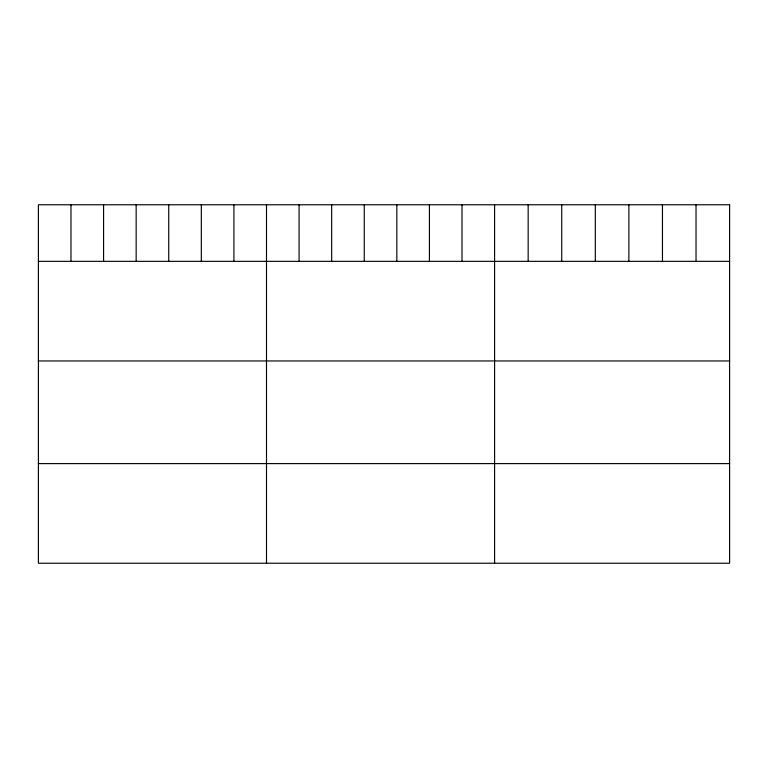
<?xml version="1.0" encoding="UTF-8"?>
<svg xmlns="http://www.w3.org/2000/svg" width="768" height="768" viewBox="0 0 768 768"><rect width="100%" height="100%" fill="white"/><g stroke="black" fill="none" stroke-linecap="round" stroke-linejoin="round"><path stroke-width="1.15" d="M38.4 261.341L729.6 261.341M38.4 360.96L729.6 360.96M38.4 463.603L729.6 463.603M696.029 204.778L696.029 261.341M662.458 204.778L662.458 261.341M628.886 204.778L628.886 261.341M595.306 204.778L595.306 261.341M561.734 204.778L561.734 261.341M528.163 204.778L528.163 261.341M494.592 204.778L494.592 563.222M462.01 204.778L462.01 261.341M429.418 204.778L429.418 261.341M396.835 204.778L396.835 261.341M364.253 204.778L364.253 261.341M331.67 204.778L331.67 261.341M299.078 204.778L299.078 261.341M266.496 204.778L266.496 563.222M233.914 204.778L233.914 261.341M201.322 204.778L201.322 261.341M168.739 204.778L168.739 261.341M136.157 204.778L136.157 261.341M103.574 204.778L103.574 261.341M70.982 204.778L70.982 261.341M729.6 204.778L38.4 204.778L38.4 563.222L729.6 563.222L729.6 204.778"/></g></svg>
